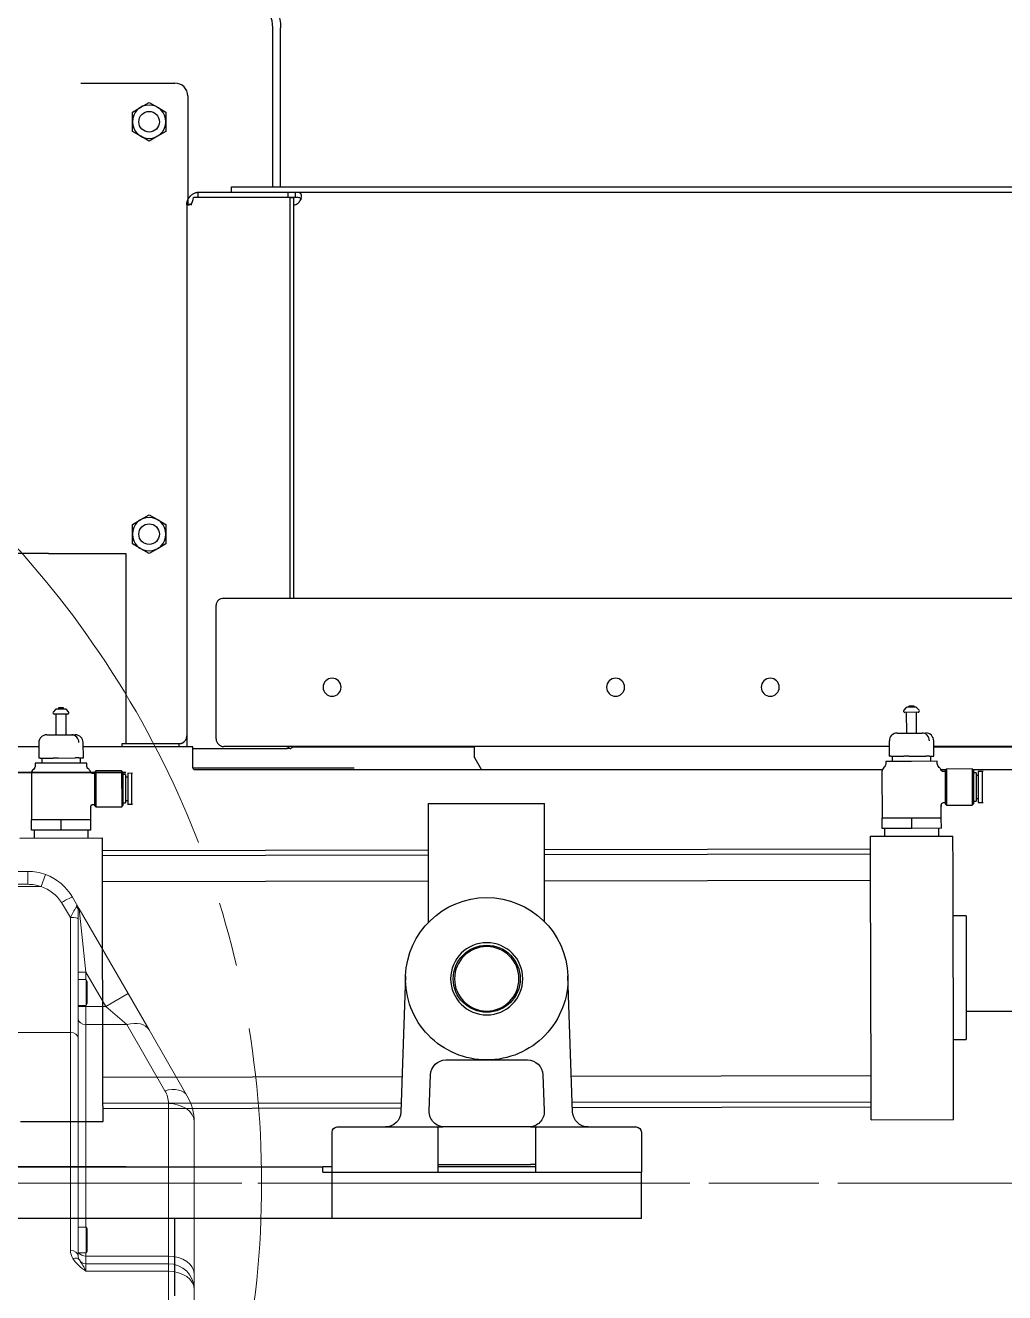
# Model space of a CAD drawing. Header units: millimetres. Extents: x 10462777 to 22643323, y 453826 to 1389191.
# Drawn here: x 11291383.9 to 11291763.8, y 584232.7 to 584724.3 of the extents above; entities that cross this region are included whole.
import ezdxf

# ---------------------------------------------------------------- set-up
doc = ezdxf.new("R2010")
doc.units = ezdxf.units.MM
doc.header["$LTSCALE"] = 200
doc.header["$MEASUREMENT"] = 0
for name, pattern in [('CENTER', [2, 1.25, -0.25, 0.25, -0.25]), ('CENTER2', [1.125, 0.75, -0.125, 0.125, -0.125]), ('PHANTOM', [2.5, 1.25, -0.25, 0.25, -0.25, 0.25, -0.25])]:
    doc.linetypes.add(name, pattern=pattern)
doc.layers.get('0').update_dxf_attribs({"linetype": 'CONTINUOUS'})
for name, color, linetype in [('1', 1, 'CENTER'), ('2', 2, 'CONTINUOUS'), ('205', 4, 'CONTINUOUS'), ('DV1_DEFAULT', 7, 'CONTINUOUS')]:
    doc.layers.add(name, color=color, linetype=linetype)
doc.layers.add('LAYOUT', color=8, linetype='CONTINUOUS', lineweight=25)

# ---------------------------------------------------------------- blocks, each defined once
blk = doc.blocks.new('r710ic')
at = {"layer": 'DV1_DEFAULT', "color": 1, "linetype": 'CENTER2', "lineweight": 0}
for p, q in [((272041.37, 102141.44), (272041.37, 106426.45)), ((272041.37, 106323.81), (272041.37, 102038.81))]:
    blk.add_line(p, q, dxfattribs=at)
at = {"layer": 'DV1_DEFAULT', "color": 7, "linetype": 'CENTER2', "lineweight": 0}
blk.add_line((272041.37, 104592.6), (272041.37, 103886.38), dxfattribs=at)
at = {"layer": 'DV1_DEFAULT', "color": 7, "linetype": 'Continuous', "lineweight": 0}
for p, q in [((271981.87, 104556.64), (272007.53, 104571.45)), ((272017.53, 104574.13), (272076.72, 104574.13)), ((272076.72, 104574.13), (272082.57, 104574.13)), ((272082.57, 104574.13), (272167.56, 104574.13)), ((272005.45, 104562.79), (271979.8, 104547.98)), ((272069.65, 104564.13), (272010.45, 104564.13)), ((272072.57, 104564.13), (272069.65, 104564.13)), ((272069.65, 104532.13), (272069.65, 104564.13)), ((272075.5, 104564.13), (272072.57, 104564.13)), ((272072.57, 104532.13), (272072.57, 104564.13)), ((272160.49, 104564.13), (272075.5, 104564.13)), ((272075.5, 104564.13), (272075.5, 104532.13)), ((271967.73, 104548.47), (271981.87, 104556.64)), ((271934.92, 104529.53), (271967.73, 104548.47)), ((271967.73, 104548.47), (271972.73, 104539.81)), ((271979.8, 104547.98), (271972.73, 104539.81)), ((271979.8, 104547.98), (271979.8, 104532.13)), ((271972.73, 104539.81), (271959.42, 104532.13)), ((271972.73, 104532.13), (271972.73, 104539.81)), ((271934.92, 104529.53), (271959.42, 104532.13)), ((271959.42, 104532.13), (271962.37, 104532.13)), ((271959.42, 104532.13), (271959.42, 104529.13)), ((271963.06, 104532.63), (271962.37, 104532.23)), ((271972.37, 104532.23), (271962.37, 104532.23)), ((271962.37, 104532.23), (271962.37, 104529.13)), ((271963.06, 104532.63), (271971.68, 104532.63)), ((271972.37, 104532.23), (271971.68, 104532.63)), ((271972.37, 104529.13), (271972.37, 104532.23)), ((271972.37, 104532.13), (271972.73, 104532.13)), ((271972.73, 104532.13), (271979.8, 104532.13)), ((271972.73, 104532.13), (271972.73, 104529.13)), ((271979.8, 104532.13), (272058.38, 104532.13)), ((272059.07, 104532.63), (272058.38, 104532.23)), ((272058.38, 104532.23), (272058.38, 104529.13)), ((272068.38, 104532.23), (272058.38, 104532.23)), ((272059.07, 104532.63), (272067.69, 104532.63)), ((272068.38, 104532.23), (272067.69, 104532.63)), ((272068.38, 104529.13), (272068.38, 104532.23)), ((272068.38, 104532.13), (272069.65, 104532.13)), ((272069.65, 104532.13), (272072.57, 104532.13)), ((272072.57, 104532.13), (272075.5, 104532.13)), ((271930.37, 104526.9), (271933.06, 104528.46)), ((271933.06, 104528.46), (271934.92, 104529.53)), ((271935.56, 104529.13), (271938.73, 104529.13)), ((271938.73, 104529.13), (271984.97, 104529.13)), ((271984.97, 104529.13), (272069.57, 104529.13)), ((271938.28, 104526.13), (271932.48, 104522.57)), ((271982.85, 104526.13), (271938.28, 104526.13)), ((272067.45, 104526.13), (271982.85, 104526.13)), ((271982.85, 104526.13), (271982.85, 104501.13)), ((271926.28, 104514.73), (271921.58, 104516.44)), ((271926.28, 104501.13), (271926.28, 104514.73)), ((271925.37, 104509.58), (271920.37, 104509.58)), ((271920.37, 104501.13), (271920.37, 104509.58)), ((271925.37, 104509.58), (271925.37, 104501.13))]:
    blk.add_line(p, q, dxfattribs=at)
at = {"layer": 'DV1_DEFAULT', "color": 3, "linetype": 'CENTER2', "lineweight": 0}
blk.add_circle((272041.37, 104232.63), 367.64, dxfattribs=at)
at = {"layer": 'DV1_DEFAULT', "color": 7, "linetype": 'Continuous', "lineweight": 0}
for centre, radius, start, end in [((272017.53, 104554.13), 20, 90, 120), ((272082.57, 104564.13), 10, 90, 180), ((272010.45, 104554.13), 10, 90, 120), ((272058.48, 104543.58), 20.51, 306.0501, 326.0749), ((272086.1, 104509.04), 25.4, 114.6601, 126.1292), ((272069.57, 104532.13), 3, 301.1146, 0), ((271940.37, 104509.58), 20, 120, 159.9444), ((271935.57, 104524.12), 5.01, 90.0379, 119.9621), ((271975.08, 104601.49), 83.86, 240.7721, 243.9719), ((272067.45, 104532.13), 6, 270, 301.1146), ((272069.57, 104532.13), 3, 270, 301.1146), ((271940.29, 104510.02), 14.79, 121.9035, 161.4424), ((271940.37, 104509.58), 20, 159.9444, 180), ((271940.37, 104509.58), 15, 159.9444, 180)]:
    blk.add_arc(centre, radius, start, end, dxfattribs=at)
for centre, major_axis, ratio, start_param, end_param in [((272012.53, 104562.79), (-5, 8.66), 0.654654, 0, 1.209429), ((272017.53, 104564.13), (0, 10), 0.707107, 0, 1.570796), ((272076.72, 104564.13), (0, 10), 0.707107, 0, 1.570796), ((272082.57, 104564.13), (0, 10), 0.707107, 0, 1.570796), ((271986.87, 104547.98), (-5, 8.66), 0.654654, 0, 1.209429), ((271977.68, 104532.13), (0, 3), 0.707107, 3.141593, 4.712389), ((272067.52, 104532.13), (0, 3), 0.707107, 3.557917, 4.712389), ((271932.87, 104522.57), (2.5, -4.33), 0.067197, 3.141593, 4.673612), ((271935.56, 104526.13), (0, 3), 0.693222, 0, 0.761413), ((271938.73, 104526.13), (0, 3), 0.150008, 0, 1.570796), ((271984.97, 104526.13), (0, 3), 0.707107, 0, 1.570796), ((272069.57, 104526.13), (0, 3), 0.707107, 0, 1.570796), ((272072.67, 104526.99), (-1.55, 2.57), 0.65035, 0, 1.196736)]:
    blk.add_ellipse(centre, major_axis=major_axis, ratio=ratio, start_param=start_param, end_param=end_param, dxfattribs=at)
blk.add_open_spline([(271934.13, 104528.3), (271933.69, 104528.56), (271933.32, 104528.61), (271933.06, 104528.46)], degree=3, dxfattribs=at)
blk.add_open_spline([(271934.92, 104529.53), (271934.9, 104529.52), (271934.88, 104529.5), (271934.85, 104529.48), (271934.83, 104529.47), (271934.8, 104529.43), (271934.78, 104529.4), (271934.77, 104529.33), (271934.8, 104529.28), (271934.97, 104529.17), (271935.22, 104529.13), (271935.56, 104529.13)], degree=3, knots=[0, 0, 0, 0, 0.0625, 0.0625, 0.125, 0.125, 0.25, 0.25, 0.5, 0.5, 1, 1, 1, 1], dxfattribs=at)
at = {"layer": 'LAYOUT', "color": 3}
blk.add_circle((272041.37, 104232.63), 2050.12, dxfattribs=at)
blk = doc.blocks.new('A$C7DA30AB0')
at = {"layer": 'LAYOUT', "color": 6, "linetype": 'PHANTOM'}
blk.add_circle((3030.45, 3025.99, 0), 2693.02, dxfattribs=at)

msp = doc.modelspace()

# ---------------------------------------------------------------- linework, layer by layer
at = {"layer": '1', "color": 124, "linetype": 'Continuous'}
for p, q in [((11291389.02012, 584444.43833, 0), (11291310.36522, 584444.43833, 0)), ((11291448.87713, 584444.43833, 0), (11291406.33677, 584444.43833, 0)), ((11291448.87713, 584436.28822, 0), (11291448.87713, 584444.43833, 0)), ((11291487.59041, 584444.43833, 0), (11291511.37802, 584444.43833, 0)), ((11291511.37802, 584444.43833, 0), (11291557.98015, 584444.43833, 0)), ((11291736.34959, 584444.43833, 0), (11291812.8823, 584444.43833, 0)), ((11291448.87713, 584436.28822, 0), (11291511.37802, 584436.28822, 0)), ((11291716.32066, 584435.48821, 0), (11291449.67714, 584435.48821, 0)), ((11291740.88224, 584435.48821, 0), (11291739.10951, 584435.48821, 0)), ((11291822.88244, 584435.48821, 0), (11291751.55358, 584435.48821, 0)), ((11291822.88244, 584341.73464, 0), (11291748.90123, 584341.73464, 0))]:
    msp.add_line(p, q, dxfattribs=at)
at = {"layer": '1', "color": 124, "linetype": 'Continuous', "extrusion": (0, 0, -1)}
msp.add_arc((-11291449.67714, 584436.28822, 0), 0.80001, 270, 0, dxfattribs=at)
at = {"layer": '2', "color": 252, "linetype": 'Continuous'}
for p, q in [((11291479.87757, 584661.66292, 0), (11291479.87757, 584723.4423, 0)), ((11291482.87761, 584661.66542, 0), (11291482.87761, 584723.4423, 0)), ((11291405.36613, 584701.94199, 0), (11291441.87703, 584701.94199, 0)), ((11291446.8771, 584696.94192, 0), (11291446.8771, 584655.09757, 0)), ((11291463.87734, 584659.66683, 0), (11291463.87734, 584661.66686, 0)), ((11291463.87734, 584661.66686, 0), (11291466.22052, 584661.66686, 0)), ((11291466.22052, 584661.66686, 0), (11291491.53459, 584661.66686, 0)), ((11291491.53459, 584661.66686, 0), (11291497.19152, 584661.66686, 0)), ((11291497.19152, 584661.66686, 0), (11291788.56824, 584661.66686, 0)), ((11291486.54836, 584657.54136, 0), (11291449.07117, 584657.54136, 0)), ((11291450.74847, 584659.66683, 0), (11291450.74847, 584657.6668, 0)), ((11291450.74847, 584659.66683, 0), (11291485.75633, 584659.66683, 0)), ((11291450.74847, 584657.6668, 0), (11291485.75633, 584657.6668, 0)), ((11291479.87757, 584657.53986, 0), (11291479.87757, 584657.66455, 0)), ((11291482.87761, 584657.54036, 0), (11291482.87761, 584657.66411, 0)), ((11291485.75633, 584659.66683, 0), (11291485.75633, 584657.6668, 0)), ((11291485.75633, 584659.66683, 0), (11291488.73613, 584659.66683, 0)), ((11291485.75633, 584657.6668, 0), (11291488.73613, 584657.6668, 0)), ((11291486.54836, 584657.54136, 0), (11291487.96259, 584657.54136, 0)), ((11291486.54836, 584502.04186, 0), (11291486.54836, 584657.54136, 0)), ((11291487.96259, 584654.54042, 0), (11291487.96259, 584657.54136, 0)), ((11291488.73613, 584659.66683, 0), (11291956.00977, 584659.66683, 0)), ((11291488.73613, 584657.6668, 0), (11291488.73613, 584659.66683, 0)), ((11291446.50165, 584654.66676, 0), (11291446.50165, 584444.44073, 0)), ((11291446.50165, 584654.66676, 0), (11291446.56405, 584654.66676, 0)), ((11291487.87768, 584654.54132, 0), (11291487.87768, 584502.03992, 0)), ((11291392.87633, 584519.4394, 0), (11291343.36569, 584519.4394, 0)), ((11291392.87633, 584519.4394, 0), (11291343.36569, 584519.4394, 0)), ((11291392.87633, 584519.4394, 0), (11291422.87676, 584519.4394, 0)), ((11291422.87676, 584519.4394, 0), (11291422.87676, 584445.66366, 0)), ((11291422.87676, 584519.4394, 0), (11291422.87676, 584445.66366, 0)), ((11291421.37585, 584444.43836, 0), (11291421.37585, 584445.66291, 0)), ((11291421.37585, 584445.66291, 0), (11291431.37599, 584445.66291, 0)), ((11291431.37599, 584445.66291, 0), (11291443.37616, 584445.66291, 0)), ((11291443.37616, 584445.66291, 0), (11291443.37616, 584444.43836, 0)), ((11291443.37616, 584445.66291, 0), (11291443.50161, 584445.66291, 0)), ((11291443.50161, 584444.43836, 0), (11291443.50161, 584445.66291, 0)), ((11291448.87733, 584443.78832, 0), (11291485.13412, 584443.78832, 0)), ((11291486.54836, 584443.78832, 0), (11291485.13412, 584443.78832, 0)), ((11291487.87768, 584444.53911, 0), (11291487.87768, 584444.43833, 0)), ((11291557.97868, 584444.53833, 0), (11291557.97868, 584440.99191, 0)), ((11291558.24663, 584439.9919, 0), (11291560.84682, 584435.48824, 0))]:
    msp.add_line(p, q, dxfattribs=at)
at = {"layer": '2', "color": 60, "linetype": 'Continuous'}
for p, q in [((11291425.37679, 584690.69461, 0), (11291428.62684, 584692.57102, 0)), ((11291425.37679, 584686.94178, 0), (11291425.37679, 584690.69461, 0)), ((11291428.62684, 584692.57102, 0), (11291431.87689, 584694.44744, 0)), ((11291431.87689, 584694.44744, 0), (11291435.12693, 584692.57102, 0)), ((11291435.12693, 584692.57102, 0), (11291438.37698, 584690.69461, 0)), ((11291438.37698, 584690.69461, 0), (11291438.37698, 584686.94178, 0)), ((11291425.37679, 584683.18895, 0), (11291425.37679, 584686.94178, 0)), ((11291438.37698, 584686.94178, 0), (11291438.37698, 584683.18895, 0)), ((11291428.62684, 584681.31253, 0), (11291425.37679, 584683.18895, 0)), ((11291431.87689, 584679.43612, 0), (11291428.62684, 584681.31253, 0)), ((11291435.12693, 584681.31253, 0), (11291431.87689, 584679.43612, 0)), ((11291438.37698, 584683.18895, 0), (11291435.12693, 584681.31253, 0)), ((11291425.37679, 584530.69233, 0), (11291428.62684, 584532.56875, 0)), ((11291428.62684, 584532.56875, 0), (11291431.87689, 584534.44516, 0)), ((11291431.87689, 584534.44516, 0), (11291435.12693, 584532.56875, 0)), ((11291435.12693, 584532.56875, 0), (11291438.37698, 584530.69233, 0)), ((11291425.37679, 584526.9395, 0), (11291425.37679, 584530.69233, 0)), ((11291438.37698, 584530.69233, 0), (11291438.37698, 584526.9395, 0)), ((11291425.37679, 584523.18667, 0), (11291425.37679, 584526.9395, 0)), ((11291428.62684, 584521.31026, 0), (11291425.37679, 584523.18667, 0)), ((11291438.37698, 584523.18667, 0), (11291435.12693, 584521.31026, 0)), ((11291438.37698, 584526.9395, 0), (11291438.37698, 584523.18667, 0)), ((11291431.87689, 584519.43384, 0), (11291428.62684, 584521.31026, 0)), ((11291435.12693, 584521.31026, 0), (11291431.87689, 584519.43384, 0))]:
    msp.add_line(p, q, dxfattribs=at)
at = {"layer": '2', "color": 7, "linetype": 'Continuous'}
for p, q in [((11291457.87726, 584494.84535, 0), (11291457.87726, 584499.44072, 0)), ((11291824.88247, 584502.03883, 0), (11291460.8773, 584502.03883, 0)), ((11291457.87726, 584492.84532, 0), (11291457.87726, 584494.84535, 0)), ((11291457.87726, 584447.53838, 0), (11291457.87726, 584492.84532, 0)), ((11291719.0309, 584444.53833, 0), (11291460.8773, 584444.53833, 0)), ((11291824.88247, 584444.53833, 0), (11291736.3439, 584444.53833, 0))]:
    msp.add_line(p, q, dxfattribs=at)
at = {"layer": '2', "color": 172, "linetype": 'Continuous'}
for q in [(11291254.78821, 584434.43819, 0), (11291310.96133, 584434.43819, 0)]:
    msp.add_line((11291422.87676, 584434.43819, 0), q, dxfattribs=at)
at = {"layer": '2', "color": 95, "linetype": 'Continuous'}
for p, q in [((11291392.87633, 584434.43819, 0), (11291273.90059, 584434.43819, 0)), ((11291319.03857, 584434.43819, 0), (11291420.06595, 584434.43819, 0)), ((11291422.87676, 584434.43819, 0), (11291392.87633, 584434.43819, 0)), ((11291420.06595, 584434.43819, 0), (11291422.87676, 584434.43819, 0))]:
    msp.add_line(p, q, dxfattribs=at)
at = {"layer": '2', "color": 60, "linetype": 'Continuous', "extrusion": (0, 0, -1)}
for centre in [(-11291431.87689, 584686.94178, 0), (-11291431.87689, 584526.9395, 0)]:
    msp.add_circle(centre, 6.50009, dxfattribs=at)
at = {"layer": '2', "color": 252, "linetype": 'Continuous'}
for centre in [(11291431.87689, 584686.94178, 0), (11291431.87689, 584526.9395, 0)]:
    msp.add_circle(centre, 4.00006, dxfattribs=at)
at = {"layer": '2', "color": 7, "linetype": 'Continuous', "extrusion": (0, 0, -1)}
for centre in [(-11291502.8779, 584467.53866, 0), (-11291612.87946, 584467.53866, 0), (-11291672.88031, 584467.53866, 0)]:
    msp.add_circle(centre, 3.50005, dxfattribs=at)
at = {"layer": '2', "color": 252, "linetype": 'Continuous', "extrusion": (0, 0, -1)}
for centre, radius, start, end in [((-11291466.87738, 584723.4423, 0), 16.00023, 90, 180), ((-11291451.50172, 584654.66676, 0), 5.00007, 0, 3.7948718), ((-11291487.87768, 584657.54136, 0), 3.00004, 253.3725832, 270)]:
    msp.add_arc(centre, radius, start, end, dxfattribs=at)
at = {"layer": '2', "color": 252, "linetype": 'Continuous'}
for centre, radius, start, end in [((11291466.87738, 584723.4423, 0), 13.00018, 0, 90), ((11291441.87703, 584696.94192, 0), 5.00007, 0, 90), ((11291559.97871, 584440.99191, 0), 2.00003, 180, 210.0000001)]:
    msp.add_arc(centre, radius, start, end, dxfattribs=at)
at = {"layer": '2', "color": 7, "linetype": 'Continuous'}
msp.add_arc((11291460.8773, 584447.53838, 0), 3.00004, 180, 270, dxfattribs=at)
at = {"layer": '2', "color": 252, "linetype": 'Continuous'}
for centre, major_axis, start_param, end_param in [((11291446.94981, 584657.54136, 0), (0, 3.00004), 3.64121363, 4.71238898), ((11291485.13412, 584445.78835, 0), (0, -2.00003), 0, 0.895644494), ((11291486.54836, 584445.78835, 0), (0, 2.00003), 3.141592654, 4.037237148)]:
    msp.add_ellipse(centre, major_axis=major_axis, ratio=0.707106781, start_param=start_param, end_param=end_param, dxfattribs=at)
at = {"layer": '2', "color": 7, "linetype": 'Continuous'}
msp.add_ellipse((11291460.8773, 584499.44072, 0), major_axis=(-3.00004, 0), ratio=0.866025404, start_param=4.71238898, end_param=6.283185307, dxfattribs=at)
at = {"layer": '2', "color": 252, "linetype": 'Continuous'}
for points, knots in [([(11291446.51261, 584654.99769, 0), (11291446.51385, 584655.0155, 0), (11291446.51633, 584655.05128, 0), (11291446.52103, 584655.10774, 0), (11291446.52656, 584655.16644, 0), (11291446.53306, 584655.22752, 0), (11291446.54061, 584655.29085, 0), (11291446.54929, 584655.35639, 0), (11291446.55917, 584655.42406, 0), (11291446.57035, 584655.4938, 0), (11291446.58291, 584655.56553, 0), (11291446.59692, 584655.63918, 0), (11291446.61249, 584655.71467, 0), (11291446.62967, 584655.79191, 0), (11291446.64856, 584655.87083, 0), (11291446.66924, 584655.95134, 0), (11291446.69177, 584656.03335, 0), (11291446.71624, 584656.11675, 0), (11291446.74272, 584656.20145, 0), (11291446.77125, 584656.2873, 0), (11291446.8019, 584656.37416, 0), (11291446.8347, 584656.46193, 0), (11291446.86971, 584656.55045, 0), (11291446.90697, 584656.6396, 0), (11291446.9465, 584656.72925, 0), (11291446.98832, 584656.81926, 0), (11291447.03247, 584656.90951, 0), (11291447.07895, 584656.99985, 0), (11291447.12778, 584657.09016, 0), (11291447.17894, 584657.18029, 0), (11291447.23243, 584657.27013, 0), (11291447.28824, 584657.35953, 0), (11291447.34635, 584657.44837, 0), (11291447.40672, 584657.53652, 0), (11291447.46934, 584657.62386, 0), (11291447.53414, 584657.71026, 0), (11291447.60109, 584657.79561, 0), (11291447.67013, 584657.87979, 0), (11291447.7412, 584657.96269, 0), (11291447.81422, 584658.0442, 0), (11291447.88914, 584658.12421, 0), (11291448.09263, 584658.33224, 0), (11291448.44742, 584658.64323, 0), (11291448.97659, 584658.99735, 0), (11291449.51712, 584659.26849, 0), (11291449.92621, 584659.41676, 0), (11291450.19697, 584659.49443, 0), (11291450.34464, 584659.53187, 0), (11291450.48676, 584659.56342, 0), (11291450.62281, 584659.5896, 0), (11291450.75231, 584659.6109, 0), (11291450.8748, 584659.62786, 0), (11291450.98985, 584659.64098, 0), (11291451.09705, 584659.65079, 0), (11291451.19603, 584659.65778, 0), (11291451.28649, 584659.66245, 0), (11291451.36786, 584659.66523, 0), (11291451.44069, 584659.66664, 0), (11291451.48146, 584659.66677, 0), (11291451.50172, 584659.66683, 0)], [0, 0, 0, 0, 0.010059522, 0.020201945, 0.030428648, 0.040740762, 0.051139187, 0.061624617, 0.072197563, 0.082858372, 0.093607249, 0.104444275, 0.115369428, 0.126382599, 0.137483611, 0.148672236, 0.159948206, 0.171311238, 0.182758664, 0.194285959, 0.205891051, 0.217571631, 0.229325158, 0.241148883, 0.253039869, 0.264995015, 0.277011075, 0.289084673, 0.301212328, 0.313390467, 0.325615442, 0.337883549, 0.350191041, 0.362534143, 0.37490907, 0.38731204, 0.399739288, 0.412187082, 0.424651737, 0.437129629, 0.449617208, 0.462111018, 0.53655157, 0.610128909, 0.682048619, 0.751590768, 0.77243893, 0.792991789, 0.813247741, 0.833205708, 0.852865484, 0.872228116, 0.891296315, 0.91007489, 0.928571219, 0.946795748, 0.964762508, 0.982489655, 1, 1, 1, 1]), ([(11291488.73613, 584659.66683, 0), (11291488.78323, 584659.66677, 0), (11291488.87801, 584659.66664, 0), (11291489.01583, 584659.66523, 0), (11291489.15111, 584659.66245, 0), (11291489.28321, 584659.65778, 0), (11291489.41194, 584659.65079, 0), (11291489.53698, 584659.64098, 0), (11291489.65806, 584659.62786, 0), (11291489.77489, 584659.6109, 0), (11291489.88717, 584659.5896, 0), (11291489.99462, 584659.56342, 0), (11291490.09695, 584659.53187, 0), (11291490.19387, 584659.49443, 0), (11291490.28507, 584659.45064, 0), (11291490.37024, 584659.40005, 0), (11291490.44924, 584659.34233, 0), (11291490.52195, 584659.27718, 0), (11291490.58826, 584659.20438, 0), (11291490.64807, 584659.12376, 0), (11291490.70127, 584659.03524, 0), (11291490.74773, 584658.9388, 0), (11291490.78735, 584658.83452, 0), (11291490.82003, 584658.72254, 0), (11291490.84564, 584658.60309, 0), (11291490.86407, 584658.47647, 0), (11291490.87522, 584658.34304, 0), (11291490.88178, 584658.09898, 0), (11291490.85162, 584657.72108, 0), (11291490.73762, 584657.1919, 0), (11291490.55268, 584656.65135, 0), (11291490.33431, 584656.19793, 0), (11291490.11512, 584655.84498, 0), (11291489.92237, 584655.58374, 0), (11291489.71264, 584655.34465, 0), (11291489.48781, 584655.13034, 0), (11291489.24934, 584654.94425, 0), (11291489.0003, 584654.78556, 0), (11291488.82347, 584654.70604, 0), (11291488.73613, 584654.66676, 0)], [0, 0, 0, 0, 0.016273195, 0.032747874, 0.049445238, 0.066382158, 0.083571676, 0.101023497, 0.11874448, 0.136739093, 0.155009856, 0.173557743, 0.192382561, 0.211483309, 0.230858496, 0.250496802, 0.270380139, 0.2904947, 0.310824401, 0.331351302, 0.352056006, 0.372918011, 0.393916049, 0.415028397, 0.436233176, 0.457508641, 0.478833466, 0.500187025, 0.569368164, 0.63774708, 0.704585482, 0.769214304, 0.804968349, 0.839772067, 0.873620688, 0.906522163, 0.938505647, 0.96963113, 1, 1, 1, 1]), ([(11291488.73613, 584657.6668, 0), (11291489.04288, 584657.6668, 0), (11291489.3341, 584657.66444, 0), (11291489.85875, 584657.63022, 0), (11291490.0922, 584657.59792, 0), (11291490.47474, 584657.47527, 0), (11291490.62331, 584657.38431, 0), (11291490.8248, 584657.13354, 0), (11291490.87772, 584656.97367, 0), (11291490.87772, 584656.78813, 0), (11291490.87772, 584656.78811, 0), (11291490.87772, 584656.7881, 0)], [0, 0, 0, 0, 0.249999884, 0.249999884, 0.499999767, 0.499999767, 0.749999651, 0.749999651, 0.999999534, 0.999999534, 1, 1, 1, 1]), ([(11291447.96614, 584654.90803, 0), (11291447.9243, 584654.88496, 0), (11291447.8402, 584654.83858, 0), (11291447.71728, 584654.77791, 0), (11291447.59689, 584654.72342, 0), (11291447.48003, 584654.67593, 0), (11291447.3674, 584654.63539, 0), (11291447.25971, 584654.60194, 0), (11291447.15761, 584654.57562, 0), (11291447.02962, 584654.55012, 0), (11291446.88667, 584654.53655, 0), (11291446.76091, 584654.54782, 0), (11291446.67186, 584654.57691, 0), (11291446.609, 584654.61369, 0), (11291446.579, 584654.64911, 0), (11291446.56405, 584654.66676, 0)], [0, 0, 0, 0, 0.060249608, 0.121094802, 0.182480346, 0.244348556, 0.306638746, 0.369285703, 0.432222274, 0.495380126, 0.622032708, 0.7487199, 0.832937907, 0.916751835, 1, 1, 1, 1]), ([(11291443.50161, 584445.66291, 0), (11291443.50935, 584445.66292, 0), (11291443.52481, 584445.66296, 0), (11291443.55116, 584445.66328, 0), (11291443.57972, 584445.66387, 0), (11291443.61066, 584445.66483, 0), (11291443.64389, 584445.66622, 0), (11291443.67936, 584445.6681, 0), (11291443.71701, 584445.67057, 0), (11291443.75678, 584445.67368, 0), (11291443.79862, 584445.67754, 0), (11291443.84247, 584445.68222, 0), (11291443.88825, 584445.6878, 0), (11291443.93591, 584445.69437, 0), (11291443.98537, 584445.70202, 0), (11291444.03656, 584445.71083, 0), (11291444.0894, 584445.72088, 0), (11291444.14382, 584445.73227, 0), (11291444.19972, 584445.74507, 0), (11291444.25702, 584445.75937, 0), (11291444.31564, 584445.77524, 0), (11291444.37546, 584445.79276, 0), (11291444.4364, 584445.81202, 0), (11291444.49829, 584445.83305, 0), (11291444.56101, 584445.85591, 0), (11291444.62442, 584445.88066, 0), (11291444.68838, 584445.90733, 0), (11291444.75277, 584445.93595, 0), (11291444.81744, 584445.96655, 0), (11291444.88226, 584445.99915, 0), (11291444.94709, 584446.03376, 0), (11291445.0118, 584446.07037, 0), (11291445.07624, 584446.10899, 0), (11291445.14028, 584446.1496, 0), (11291445.20379, 584446.19216, 0), (11291445.26665, 584446.23666, 0), (11291445.32873, 584446.28305, 0), (11291445.38989, 584446.33128, 0), (11291445.45004, 584446.3813, 0), (11291445.50904, 584446.43303, 0), (11291445.5668, 584446.48642, 0), (11291445.69835, 584446.61453, 0), (11291445.89053, 584446.83411, 0), (11291446.10428, 584447.15515, 0), (11291446.26704, 584447.48233, 0), (11291446.35672, 584447.73286, 0), (11291446.40612, 584447.90874, 0), (11291446.43311, 584448.02202, 0), (11291446.45444, 584448.1293, 0), (11291446.47078, 584448.22997, 0), (11291446.48283, 584448.32343, 0), (11291446.49127, 584448.40911, 0), (11291446.49676, 584448.48657, 0), (11291446.49994, 584448.55512, 0), (11291446.50146, 584448.61523, 0), (11291446.50159, 584448.647, 0), (11291446.50165, 584448.66295, 0)], [0, 0, 0, 0, 0.013792641, 0.027536964, 0.041230525, 0.054870751, 0.068454972, 0.081980461, 0.095444467, 0.108844256, 0.122177154, 0.135440578, 0.148632086, 0.161749417, 0.174790532, 0.187753665, 0.200637369, 0.213440562, 0.226162586, 0.238803251, 0.251362899, 0.263842456, 0.276240313, 0.288556201, 0.300793464, 0.312955377, 0.325045186, 0.337066133, 0.349021492, 0.360914604, 0.372748909, 0.384527984, 0.396255576, 0.40793564, 0.419572373, 0.431170254, 0.442734075, 0.45426898, 0.465780494, 0.477274563, 0.488757578, 0.500236405, 0.55761076, 0.615700534, 0.675079324, 0.736189055, 0.761224048, 0.786582907, 0.812266294, 0.838267298, 0.864573101, 0.891166546, 0.918027576, 0.94513459, 0.972465711, 1, 1, 1, 1])]:
    msp.add_open_spline(points, degree=3, knots=knots, dxfattribs=at)
msp.add_open_spline([(11291446.51262, 584654.99773, 0), (11291447.17783, 584654.95361, 0), (11291447.84305, 584654.90948, 0), (11291448.50826, 584654.86535, 0)], degree=3, dxfattribs=at)
at = {"layer": '205', "color": 252, "linetype": 'Continuous'}
for p, q in [((11291395.50667, 584458.91096, 0), (11291394.67939, 584457.9344, 0)), ((11291397.65607, 584459.09149, 0), (11291395.88713, 584459.08778, 0)), ((11291398.65509, 584459.56361, 0), (11291396.65507, 584459.5594, 0)), ((11291396.65507, 584459.5594, 0), (11291396.65605, 584459.08939, 0)), ((11291399.425, 584459.09521, 0), (11291397.65607, 584459.09149, 0)), ((11291398.65608, 584459.0936, 0), (11291398.65509, 584459.56361, 0)), ((11291400.63758, 584457.94692, 0), (11291399.8062, 584458.92, 0)), ((11291725.51063, 584459.6046, 0), (11291724.68335, 584458.62804, 0)), ((11291727.66002, 584459.78513, 0), (11291725.89109, 584459.78141, 0)), ((11291728.65905, 584460.25724, 0), (11291726.65902, 584460.25304, 0)), ((11291726.65902, 584460.25304, 0), (11291726.66001, 584459.78303, 0)), ((11291729.42896, 584459.78885, 0), (11291727.66002, 584459.78513, 0)), ((11291728.66004, 584459.78723, 0), (11291728.65905, 584460.25724, 0)), ((11291730.64154, 584458.64056, 0), (11291729.81016, 584459.61364, 0)), ((11291400.25848, 584457.12212, 0), (11291395.06196, 584457.1112, 0)), ((11291395.66019, 584457.11246, 0), (11291395.67706, 584449.08717, 0)), ((11291399.67711, 584449.09558, 0), (11291399.66024, 584457.12087, 0)), ((11291730.26244, 584457.81576, 0), (11291725.06591, 584457.80484, 0)), ((11291725.66415, 584457.8061, 0), (11291725.68102, 584449.78081, 0)), ((11291729.68107, 584449.78922, 0), (11291729.6642, 584457.8145, 0)), ((11291392.12983, 584449.07972, 0), (11291396.28968, 584449.08846, 0)), ((11291396.28968, 584449.08846, 0), (11291401.83693, 584449.10012, 0)), ((11291401.83693, 584449.10012, 0), (11291403.22434, 584449.10303, 0)), ((11291722.13379, 584449.77335, 0), (11291726.29364, 584449.7821, 0)), ((11291726.29364, 584449.7821, 0), (11291731.84089, 584449.79376, 0)), ((11291731.84089, 584449.79376, 0), (11291733.22829, 584449.79667, 0)), ((11291389.02666, 584446.07314, 0), (11291389.03928, 584440.07307, 0)), ((11291406.28151, 584446.10941, 0), (11291406.34012, 584446.10953, 0)), ((11291406.35273, 584440.10946, 0), (11291406.34012, 584446.10953, 0)), ((11291719.03062, 584446.76678, 0), (11291719.04323, 584440.76671, 0)), ((11291736.28547, 584446.80305, 0), (11291736.34407, 584446.80317, 0)), ((11291736.35669, 584440.8031, 0), (11291736.34407, 584446.80317, 0)), ((11291389.65237, 584440.07436, 0), (11291389.03928, 584440.07307, 0)), ((11291389.65237, 584440.07436, 0), (11291394.64418, 584440.08485, 0)), ((11291390.19591, 584440.0755, 0), (11291390.20012, 584438.07548, 0)), ((11291396.5856, 584440.08893, 0), (11291394.64418, 584440.08485, 0)), ((11291396.5856, 584440.08893, 0), (11291403.2423, 584440.10292, 0)), ((11291404.62923, 584440.10584, 0), (11291403.2423, 584440.10292, 0)), ((11291404.62923, 584440.10584, 0), (11291406.29412, 584440.10934, 0)), ((11291405.2003, 584438.10701, 0), (11291405.19609, 584440.10703, 0)), ((11291406.29412, 584440.10934, 0), (11291406.35273, 584440.10946, 0)), ((11291719.65633, 584440.768, 0), (11291719.04323, 584440.76671, 0)), ((11291719.65633, 584440.768, 0), (11291724.64814, 584440.77849, 0)), ((11291720.19987, 584440.76914, 0), (11291720.20407, 584438.76912, 0)), ((11291726.58956, 584440.78257, 0), (11291724.64814, 584440.77849, 0)), ((11291726.58956, 584440.78257, 0), (11291733.24626, 584440.79656, 0)), ((11291734.63319, 584440.79948, 0), (11291733.24626, 584440.79656, 0)), ((11291734.63319, 584440.79948, 0), (11291736.29808, 584440.80298, 0)), ((11291735.20425, 584438.80064, 0), (11291735.20005, 584440.80067, 0)), ((11291736.29808, 584440.80298, 0), (11291736.35669, 584440.8031, 0)), ((11291386.20834, 584434.13053, 0), (11291386.24631, 584416.06681, 0)), ((11291397.70021, 584438.09124, 0), (11291387.70009, 584438.07022, 0)), ((11291387.70009, 584438.07022, 0), (11291387.7018, 584437.25622, 0)), ((11291407.70033, 584438.11226, 0), (11291397.70021, 584438.09124, 0)), ((11291407.70204, 584437.29826, 0), (11291407.70033, 584438.11226, 0)), ((11291410.70877, 584434.11852, 0), (11291410.04791, 584434.11713, 0)), ((11291411.20667, 584435.11958, 0), (11291410.70772, 584434.61853, 0)), ((11291410.70772, 584434.61853, 0), (11291410.73504, 584421.61837, 0)), ((11291421.20679, 584435.1406, 0), (11291411.20667, 584435.11958, 0)), ((11291411.20667, 584435.11958, 0), (11291411.2361, 584421.11942, 0)), ((11291421.70785, 584434.64165, 0), (11291421.20679, 584435.1406, 0)), ((11291421.20679, 584435.1406, 0), (11291421.23622, 584421.14043, 0)), ((11291421.70785, 584434.64165, 0), (11291421.73518, 584421.64149, 0)), ((11291425.42482, 584434.14945, 0), (11291423.51827, 584434.14544, 0)), ((11291423.73415, 584422.14576, 0), (11291423.70893, 584434.14559, 0)), ((11291425.23417, 584422.14891, 0), (11291425.20894, 584434.14874, 0)), ((11291716.2123, 584434.82417, 0), (11291716.25027, 584416.76044, 0)), ((11291727.70416, 584438.78488, 0), (11291717.70404, 584438.76386, 0)), ((11291717.70404, 584438.76386, 0), (11291717.70576, 584437.94986, 0)), ((11291737.70428, 584438.8059, 0), (11291727.70416, 584438.78488, 0)), ((11291737.706, 584437.9919, 0), (11291737.70428, 584438.8059, 0)), ((11291740.71273, 584434.81216, 0), (11291740.05187, 584434.81077, 0)), ((11291741.21063, 584435.81322, 0), (11291740.71168, 584435.31216, 0)), ((11291740.71168, 584435.31216, 0), (11291740.739, 584422.31201, 0)), ((11291751.21075, 584435.83424, 0), (11291741.21063, 584435.81322, 0)), ((11291741.21063, 584435.81322, 0), (11291741.24006, 584421.81305, 0)), ((11291751.71181, 584435.33528, 0), (11291751.21075, 584435.83424, 0)), ((11291751.21075, 584435.83424, 0), (11291751.24018, 584421.83407, 0)), ((11291751.71181, 584435.33528, 0), (11291751.73913, 584422.33513, 0)), ((11291752.71392, 584434.33737, 0), (11291751.71391, 584434.33527, 0)), ((11291752.71392, 584434.33737, 0), (11291752.73704, 584423.33724, 0)), ((11291755.42878, 584434.84309, 0), (11291753.52223, 584434.83908, 0)), ((11291753.73811, 584422.8394, 0), (11291753.71288, 584434.83922, 0)), ((11291755.23813, 584422.84255, 0), (11291755.2129, 584434.84238, 0)), ((11291422.70996, 584433.64374, 0), (11291421.70995, 584433.64164, 0)), ((11291422.70996, 584433.64374, 0), (11291422.73309, 584422.64361, 0)), ((11291423.71208, 584432.64583, 0), (11291422.71207, 584432.64373, 0)), ((11291753.71604, 584433.33946, 0), (11291752.71602, 584433.33736, 0)), ((11291752.73494, 584424.33725, 0), (11291753.73495, 584424.33936, 0)), ((11291409.21368, 584421.15853, 0), (11291409.23608, 584421.11521, 0)), ((11291409.24659, 584416.11515, 0), (11291409.23608, 584421.11521, 0)), ((11291410.23399, 584422.11733, 0), (11291410.73399, 584422.11838, 0)), ((11291410.73504, 584421.61837, 0), (11291411.2361, 584421.11942, 0)), ((11291411.2361, 584421.11942, 0), (11291421.23622, 584421.14043, 0)), ((11291421.23622, 584421.14043, 0), (11291421.73518, 584421.64149, 0)), ((11291421.73307, 584422.6415, 0), (11291422.73309, 584422.64361, 0)), ((11291422.73098, 584423.64362, 0), (11291423.731, 584423.64572, 0)), ((11291423.51827, 584422.14525, 0), (11291425.42482, 584422.14925, 0)), ((11291540.23555, 584422.39058, 0), (11291585.23609, 584422.48516, 0)), ((11291540.28809, 584397.39028, 0), (11291540.23555, 584422.39058, 0)), ((11291585.28863, 584397.48486, 0), (11291585.23609, 584422.48516, 0)), ((11291739.21764, 584421.85216, 0), (11291739.24004, 584421.80885, 0)), ((11291739.25054, 584416.80879, 0), (11291739.24004, 584421.80885, 0)), ((11291740.23795, 584422.81096, 0), (11291740.73795, 584422.81201, 0)), ((11291740.739, 584422.31201, 0), (11291741.24006, 584421.81305, 0)), ((11291741.24006, 584421.81305, 0), (11291751.24018, 584421.83407, 0)), ((11291751.24018, 584421.83407, 0), (11291751.73913, 584422.33513, 0)), ((11291751.73703, 584423.33514, 0), (11291752.73704, 584423.33724, 0)), ((11291753.52223, 584422.83888, 0), (11291755.42878, 584422.84289, 0)), ((11291386.24631, 584416.06681, 0), (11291386.24342, 584416.0668, 0)), ((11291386.25183, 584412.06675, 0), (11291386.24342, 584416.0668, 0)), ((11291386.2492, 584416.06681, 0), (11291386.24631, 584416.06681, 0)), ((11291392.00071, 584416.0789, 0), (11291386.2492, 584416.06681, 0)), ((11291386.25761, 584412.06676, 0), (11291386.2492, 584416.06681, 0)), ((11291397.75223, 584416.09099, 0), (11291392.00071, 584416.0789, 0)), ((11291403.50085, 584416.10307, 0), (11291397.75223, 584416.09099, 0)), ((11291397.76063, 584412.09094, 0), (11291397.75223, 584416.09099, 0)), ((11291409.24947, 584416.11516, 0), (11291403.50085, 584416.10307, 0)), ((11291409.25788, 584412.11511, 0), (11291409.24947, 584416.11516, 0)), ((11291716.25579, 584412.76039, 0), (11291716.24738, 584416.76044, 0)), ((11291716.25027, 584416.76044, 0), (11291716.24738, 584416.76044, 0)), ((11291716.25316, 584416.76045, 0), (11291716.25027, 584416.76044, 0)), ((11291722.00467, 584416.77254, 0), (11291716.25316, 584416.76045, 0)), ((11291716.26157, 584412.7604, 0), (11291716.25316, 584416.76045, 0)), ((11291727.75619, 584416.78463, 0), (11291722.00467, 584416.77254, 0)), ((11291733.50481, 584416.79671, 0), (11291727.75619, 584416.78463, 0)), ((11291727.76459, 584412.78458, 0), (11291727.75619, 584416.78463, 0)), ((11291739.25343, 584416.80879, 0), (11291733.50481, 584416.79671, 0)), ((11291739.26184, 584412.80875, 0), (11291739.25343, 584416.80879, 0)), ((11291386.25761, 584412.06676, 0), (11291386.25183, 584412.06675, 0)), ((11291397.76063, 584412.09094, 0), (11291386.25761, 584412.06676, 0)), ((11291387.25473, 584412.06886, 0), (11291387.26104, 584409.06882, 0)), ((11291409.25788, 584412.11511, 0), (11291397.76063, 584412.09094, 0)), ((11291408.26129, 584409.11297, 0), (11291408.25498, 584412.113, 0)), ((11291711.76493, 584409.7509, 0), (11291743.76531, 584409.81816, 0)), ((11291711.79015, 584397.75076, 0), (11291711.76493, 584409.7509, 0)), ((11291716.26157, 584412.7604, 0), (11291716.25579, 584412.76039, 0)), ((11291727.76459, 584412.78458, 0), (11291716.26157, 584412.7604, 0)), ((11291717.25869, 584412.7625, 0), (11291717.26499, 584409.76227, 0)), ((11291739.26184, 584412.80875, 0), (11291727.76459, 584412.78458, 0)), ((11291738.26525, 584409.80641, 0), (11291738.25894, 584412.80664, 0)), ((11291743.79054, 584397.81802, 0), (11291743.76531, 584409.81816, 0)), ((11291381.76097, 584409.05726, 0), (11291413.76135, 584409.12453, 0)), ((11291413.78658, 584397.12438, 0), (11291413.76135, 584409.12453, 0)), ((11291711.77544, 584404.75084, 0), (11291585.27292, 584404.48495, 0)), ((11291540.27438, 584404.39036, 0), (11291413.77186, 584404.12447, 0)), ((11291540.27858, 584402.39034, 0), (11291413.77607, 584402.12444, 0)), ((11291711.77964, 584402.75082, 0), (11291585.27712, 584402.48492, 0)), ((11291413.96734, 584311.12335, 0), (11291413.78658, 584397.12438, 0)), ((11291540.33214, 584376.43424, 0), (11291540.28809, 584397.39028, 0)), ((11291585.33268, 584376.52883, 0), (11291585.28863, 584397.48486, 0)), ((11291711.97092, 584311.74973, 0), (11291711.79015, 584397.75076, 0)), ((11291743.9713, 584311.81699, 0), (11291743.79054, 584397.81802, 0)), ((11291413.79709, 584392.12432, 0), (11291540.2996, 584392.39022, 0)), ((11291585.29814, 584392.4848, 0), (11291711.80066, 584392.7507, 0)), ((11291748.83053, 584378.8283, 0), (11291743.83047, 584378.81779, 0)), ((11291748.83053, 584378.8283, 0), (11291748.93142, 584330.82773, 0)), ((11291531.39749, 584355.5364, 0), (11291529.55334, 584302.72692, 0)), ((11291596.20415, 584302.72692, 0), (11291594.36001, 584355.5364, 0)), ((11291743.93136, 584330.81722, 0), (11291748.93142, 584330.82773, 0)), ((11291547.06016, 584322.93661, 0), (11291562.87875, 584322.93661, 0)), ((11291562.87875, 584322.93661, 0), (11291578.69734, 584322.93661, 0)), ((11291530.03388, 584316.36739, 0), (11291413.95683, 584316.12341, 0)), ((11291540.57483, 584303.14572, 0), (11291541.06373, 584317.14592, 0)), ((11291584.69377, 584317.14592, 0), (11291585.18267, 584303.14572, 0)), ((11291711.96041, 584316.74979, 0), (11291595.72039, 584316.50546, 0)), ((11291413.99257, 584299.12321, 0), (11291413.96734, 584311.12335, 0)), ((11291711.99614, 584299.74958, 0), (11291711.97092, 584311.74973, 0)), ((11291743.99652, 584299.81684, 0), (11291743.9713, 584311.81699, 0)), ((11291413.97785, 584306.12329, 0), (11291529.6824, 584306.36649, 0)), ((11291596.07201, 584306.50604, 0), (11291711.98143, 584306.74967, 0)), ((11291413.98206, 584304.12327, 0), (11291529.6121, 584304.36631, 0)), ((11291596.1414, 584304.50615, 0), (11291711.98563, 584304.74964, 0)), ((11291381.99218, 584299.05594, 0), (11291413.99257, 584299.12321, 0)), ((11291504.87792, 584296.93624, 0), (11291517.87811, 584296.93624, 0)), ((11291517.87811, 584296.93624, 0), (11291544.14643, 584296.93624, 0)), ((11291543.87848, 584296.66828, 0), (11291543.87848, 584294.93621, 0)), ((11291544.14643, 584296.93624, 0), (11291545.87851, 584296.93624, 0)), ((11291579.18624, 584296.93624, 0), (11291546.57126, 584296.93624, 0)), ((11291579.87899, 584296.93624, 0), (11291581.61106, 584296.93624, 0)), ((11291581.61106, 584296.93624, 0), (11291607.87939, 584296.93624, 0)), ((11291581.87902, 584294.93621, 0), (11291581.87902, 584296.66828, 0)), ((11291607.87939, 584296.93624, 0), (11291620.87957, 584296.93624, 0)), ((11291711.99614, 584299.74958, 0), (11291743.99652, 584299.81684, 0)), ((11291502.8779, 584279.43599, 0), (11291502.8779, 584294.93621, 0)), ((11291543.87848, 584294.93621, 0), (11291543.87848, 584279.43599, 0)), ((11291581.87902, 584279.43599, 0), (11291581.87902, 584294.93621, 0)), ((11291622.8796, 584294.93621, 0), (11291622.8796, 584279.43599, 0)), ((11291543.87848, 584282.43603, 0), (11291545.87851, 584282.43603, 0)), ((11291545.87851, 584282.43603, 0), (11291579.87899, 584282.43603, 0)), ((11291581.87902, 584282.43603, 0), (11291579.87899, 584282.43603, 0)), ((11291422.93303, 584281.43602, 0), (11291292.87538, 584281.43602, 0)), ((11291342.93189, 584281.43602, 0), (11291499.24925, 584281.43602, 0)), ((11291502.87896, 584281.43602, 0), (11291499.24925, 584281.43602, 0)), ((11291499.24925, 584279.43599, 0), (11291499.24925, 584281.43602, 0)), ((11291499.24925, 584279.43599, 0), (11291502.87788, 584279.43599, 0)), ((11291502.8779, 584261.43573, 0), (11291502.8779, 584279.43599, 0)), ((11291502.8779, 584279.43599, 0), (11291622.8796, 584279.43599, 0)), ((11291504.87792, 584279.43599, 0), (11291543.87848, 584279.43599, 0)), ((11291581.87875, 584281.43602, 0), (11291543.87981, 584281.43602, 0)), ((11291581.87902, 584279.43599, 0), (11291620.87957, 584279.43599, 0)), ((11291622.8796, 584261.43573, 0), (11291622.8796, 584279.43599, 0)), ((11291422.93303, 584261.43573, 0), (11291292.87538, 584261.43573, 0)), ((11291502.87784, 584261.43573, 0), (11291422.93303, 584261.43573, 0)), ((11291441.87703, 584231.43531, 0), (11291441.87703, 584261.43573, 0)), ((11291622.8796, 584261.43573, 0), (11291502.8779, 584261.43573, 0))]:
    msp.add_line(p, q, dxfattribs=at)
at = {"layer": '205', "color": 252, "linetype": 'Continuous', "extrusion": (0, 0, -1)}
for radius in [14.0002, 12.50018]:
    msp.add_circle((-11291562.87875, 584354.43705, 0), radius, dxfattribs=at)
at = {"layer": '205', "color": 252, "linetype": 'Continuous'}
msp.add_circle((11291562.87875, 584354.43705, 0), 13.00018, dxfattribs=at)
for centre, radius, start, end in [((11291395.88818, 584458.58777, 0), 0.50001, 90.1204302, 139.7309757), ((11291399.42605, 584458.59521, 0), 0.50001, 40.5098846, 90.1204302), ((11291725.06486, 584458.30484, 0), 0.50001, 139.7309757, 270.1204302), ((11291725.89214, 584459.28141, 0), 0.50001, 90.1204302, 139.7309757), ((11291729.43001, 584459.28884, 0), 0.50001, 40.5098846, 90.1204302), ((11291730.26138, 584458.31577, 0), 0.50001, 270.1204302, 40.5098846), ((11291395.0609, 584457.61121, 0), 0.50001, 139.7309757, 270.1204302), ((11291400.25743, 584457.62213, 0), 0.50001, 270.1204302, 40.5098846), ((11291388.20837, 584434.13474, 0), 2.00003, 128.8026175, 180.1204302), ((11291407.20859, 584434.17467, 0), 2.00003, 17.6400093, 51.4382427), ((11291718.21232, 584434.82837, 0), 2.00003, 128.8026175, 180.1204302), ((11291737.21255, 584434.86831, 0), 2.00003, 17.6400093, 51.4382427)]:
    msp.add_arc(centre, radius, start, end, dxfattribs=at)
at = {"layer": '205', "color": 252, "linetype": 'Continuous', "extrusion": (0, 0, -1)}
for centre, radius, start, end in [((-11291385.70177, 584437.25202, 0), 2.00003, 179.8795698, 231.1973825), ((-11291409.70206, 584437.30246, 0), 2.00003, 308.5617573, 359.8795698), ((-11291715.70573, 584437.94565, 0), 2.00003, 179.8795698, 231.1973825), ((-11291739.70602, 584437.9961, 0), 2.00003, 308.5617573, 359.8795698), ((-11291562.87875, 584354.43705, 0), 31.50045, 2, 178), ((-11291562.87875, 584354.43705, 0), 31.50045, 270, 2), ((-11291562.87875, 584354.43705, 0), 31.50045, 178, 270), ((-11291547.06016, 584316.93652, 0), 6.00009, 2, 90), ((-11291578.69734, 584316.93652, 0), 6.00009, 90, 178), ((-11291523.55691, 584302.93632, 0), 6.00009, 182, 270), ((-11291546.57126, 584302.93632, 0), 6.00009, 270, 2), ((-11291579.18624, 584302.93632, 0), 6.00009, 178, 270), ((-11291602.20058, 584302.93632, 0), 6.00009, 270, 358), ((-11291504.87792, 584294.93621, 0), 2.00003, 0, 90), ((-11291620.87957, 584294.93621, 0), 2.00003, 90, 180)]:
    msp.add_arc(centre, radius, start, end, dxfattribs=at)
at = {"layer": '205', "color": 252, "linetype": 'Continuous'}
for centre, major_axis, ratio, start_param, end_param in [((11291392.13614, 584446.07968, 0), (-3.05087, -0.00641), 0.983338067, 4.71238898, 6.283185307), ((11291401.84323, 584446.10008, 0), (-0.00631, 3.00004), 0.924451556, 4.71238898, 6.283185307), ((11291403.23064, 584446.103, 0), (-3.05087, -0.00641), 0.983338067, 3.141592654, 4.71238898), ((11291722.1401, 584446.77332, 0), (-3.05087, -0.00641), 0.983338067, 4.71238898, 6.283185307), ((11291731.84719, 584446.79372, 0), (-0.00631, 3.00004), 0.924451556, 4.71238898, 6.283185307), ((11291733.2346, 584446.79664, 0), (-3.05087, -0.00641), 0.983338067, 3.141592654, 4.71238898)]:
    msp.add_ellipse(centre, major_axis=major_axis, ratio=ratio, start_param=start_param, end_param=end_param, dxfattribs=at)
for points, knots in [([(11291410.10919, 584434.12741, 0), (11291410.0885, 584434.12286, 0), (11291409.9493, 584434.09853, 0), (11291409.69094, 584434.16994, 0), (11291409.40692, 584434.33366, 0), (11291409.22427, 584434.55068, 0), (11291409.13663, 584434.70102, 0), (11291409.11673, 584434.77779, 0), (11291409.1161, 584434.78027, 0)], [0, 0, 0, 0, 0.049309253, 0.332894328, 0.599096462, 0.813290902, 0.993997587, 1, 1, 1, 1]), ([(11291740.11314, 584434.82105, 0), (11291740.09246, 584434.8165, 0), (11291739.95326, 584434.79217, 0), (11291739.69489, 584434.86358, 0), (11291739.41088, 584435.0273, 0), (11291739.22823, 584435.24431, 0), (11291739.14059, 584435.39466, 0), (11291739.12069, 584435.47143, 0), (11291739.12006, 584435.4739, 0)], [0, 0, 0, 0, 0.049309253, 0.332894328, 0.599096462, 0.813290902, 0.993997587, 1, 1, 1, 1]), ([(11291409.35896, 584420.63674, 0), (11291409.35894, 584420.63678, 0), (11291409.35849, 584420.6376, 0), (11291409.35584, 584420.64239, 0), (11291409.34935, 584420.6546, 0), (11291409.33918, 584420.67433, 0), (11291409.31777, 584420.71897, 0), (11291409.26108, 584420.86024, 0), (11291409.21768, 584421.10682, 0), (11291409.26958, 584421.44382, 0), (11291409.43673, 584421.75637, 0), (11291409.7194, 584421.99926, 0), (11291410.00715, 584422.11227, 0), (11291410.18319, 584422.11151, 0), (11291410.23383, 584422.10697, 0)], [0, 0, 0, 0, 0.039770614, 0.063268708, 0.07236073, 0.080606873, 0.100057939, 0.139027343, 0.289052162, 0.432507707, 0.596293161, 0.759372606, 0.932209606, 1, 1, 1, 1]), ([(11291739.36292, 584421.33037, 0), (11291739.3629, 584421.33042, 0), (11291739.36245, 584421.33124, 0), (11291739.3598, 584421.33603, 0), (11291739.35331, 584421.34823, 0), (11291739.34314, 584421.36797, 0), (11291739.32173, 584421.4126, 0), (11291739.26504, 584421.55388, 0), (11291739.22164, 584421.80045, 0), (11291739.27354, 584422.13745, 0), (11291739.44068, 584422.45001, 0), (11291739.72336, 584422.6929, 0), (11291740.01111, 584422.80591, 0), (11291740.18715, 584422.80514, 0), (11291740.23779, 584422.8006, 0)], [0, 0, 0, 0, 0.039770614, 0.063268708, 0.07236073, 0.080606872, 0.100057939, 0.139027344, 0.289052171, 0.432507718, 0.596293165, 0.759372609, 0.93220961, 1, 1, 1, 1]), ([(11291543.87848, 584296.66828, 0), (11291543.87848, 584296.76022, 0), (11291543.89754, 584296.82828, 0), (11291543.98643, 584296.91718, 0), (11291544.05448, 584296.93624, 0), (11291544.14643, 584296.93624, 0)], [0, 0, 0, 0, 0.5, 0.5, 1, 1, 1, 1]), ([(11291581.61106, 584296.93624, 0), (11291581.703, 584296.93624, 0), (11291581.77106, 584296.91718, 0), (11291581.85996, 584296.82828, 0), (11291581.87902, 584296.76024, 0), (11291581.87902, 584296.66828, 0)], [0, 0, 0, 0, 0.5, 0.5, 1, 1, 1, 1])]:
    msp.add_open_spline(points, degree=3, knots=knots, dxfattribs=at)

# ---------------------------------------------------------------- block references
at = {"ltscale": 10}
msp.add_blockref('A$C7DA30AB0', (11285684.40366, 580408.4363), dxfattribs=at)
at = {"layer": 'LAYOUT', "color": 2, "rotation": 270}
msp.add_blockref('r710ic', (11186875.24796, 856316.46559, 0), dxfattribs=at)

doc.saveas('drawing.dxf')
